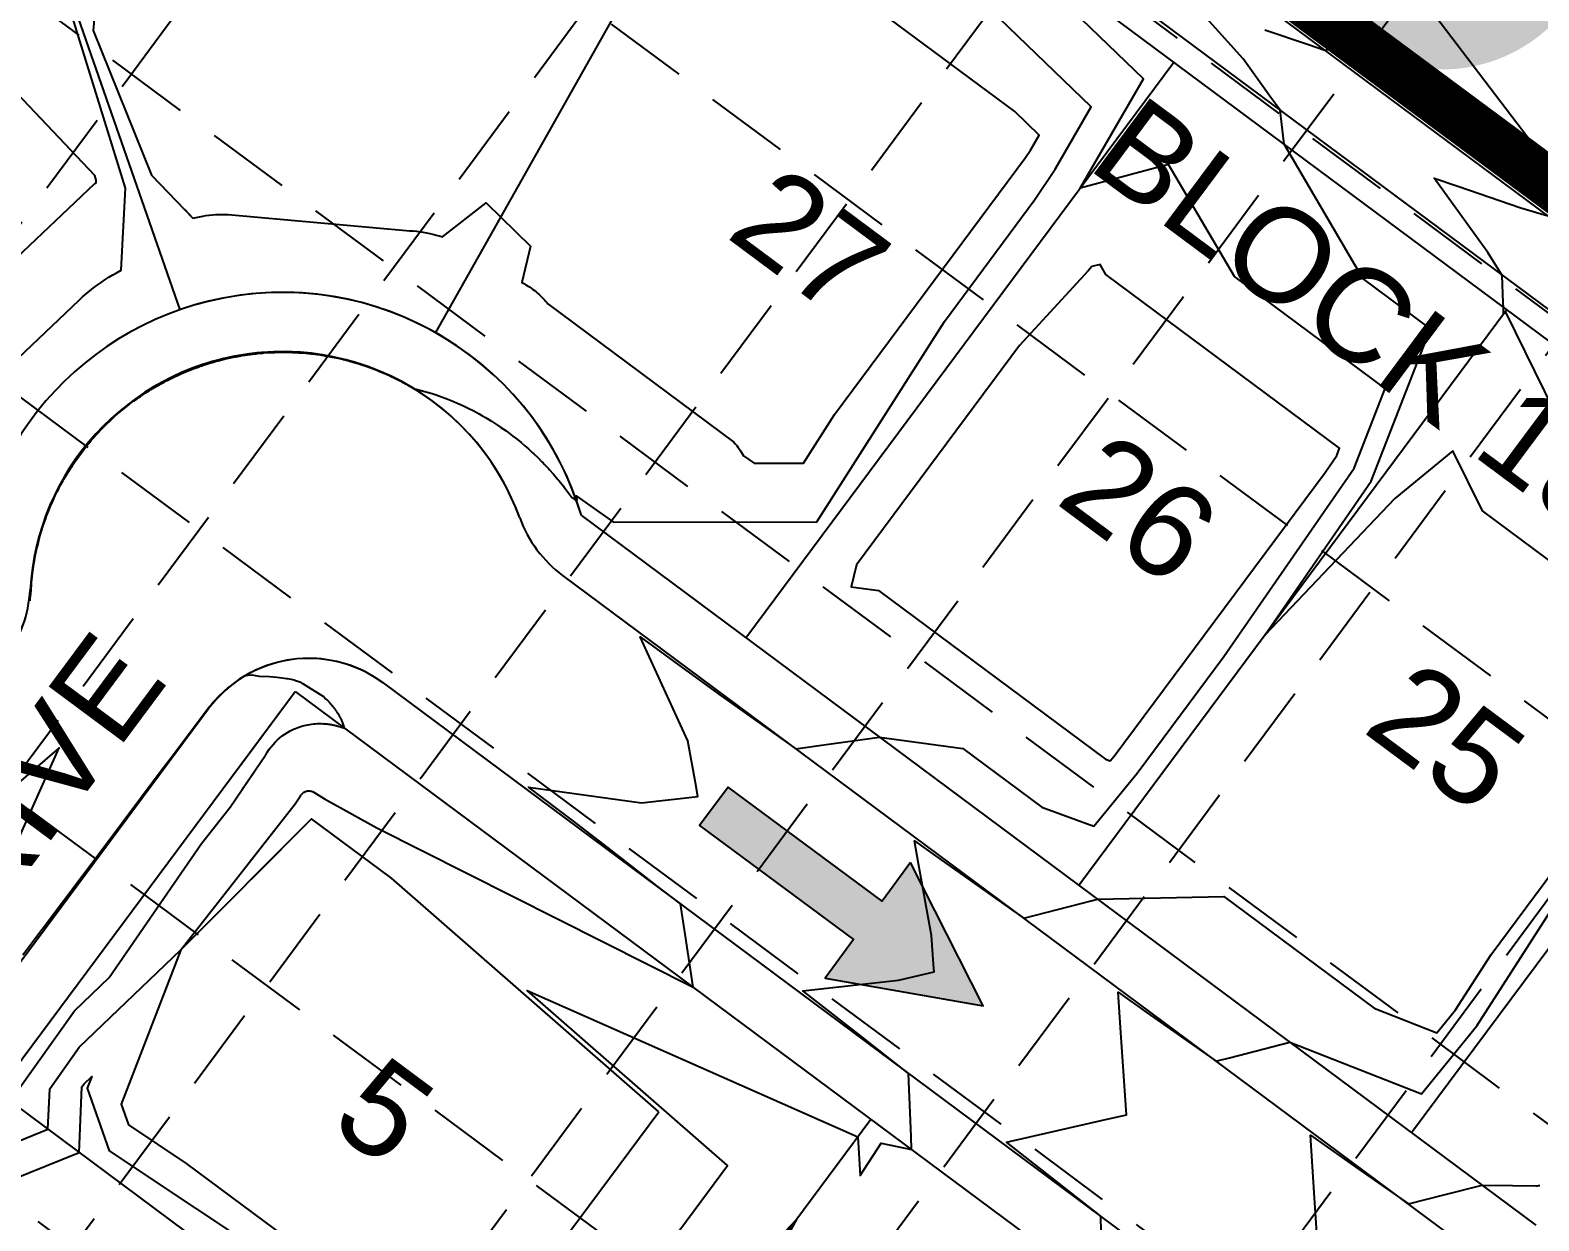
# Model space of a CAD drawing. Header units: feet. Extents: x 2260 to 6199, y 3666 to 7344.
# Drawn here: x 3980.3 to 4222.2, y 5883.8 to 6074.7 of the extents above; entities that cross this region are included whole.
import ezdxf
from ezdxf.enums import TextEntityAlignment as Align

# ---------------------------------------------------------------- set-up
doc = ezdxf.new("R2010")
doc.units = ezdxf.units.FT
doc.header["$LTSCALE"] = 40
doc.header["$MEASUREMENT"] = 0
doc.linetypes.add('HIDDEN', pattern=[0.375, 0.25, -0.125])
doc.layers.get('0').update_dxf_attribs({"linetype": 'CONTINUOUS'})
for name, color, linetype in [('ALTURA LOGO', 4, 'CONTINUOUS'), ('CONTROL', 8, 'CONTINUOUS'), ('EOP-PROP', 4, 'CONTINUOUS'), ('EROSION BLANKETS', 84, 'CONTINUOUS'), ('FLOW-ARROWS', 253, 'CONTINUOUS'), ('GRID', 254, 'HIDDEN'), ('LOT-NOS', 4, 'CONTINUOUS'), ('lots-line', 4, 'CONTINUOUS'), ('PC', 43, 'CONTINUOUS'), ('ST-ROW', 2, 'CONTINUOUS'), ('STREET-NAME', 3, 'CONTINUOUS')]:
    doc.layers.add(name, color=color, linetype=linetype)
doc.styles.get("Standard").update_dxf_attribs({"font": 'ARIAL.TTF'})

# ---------------------------------------------------------------- blocks, each defined once
blk = doc.blocks.new('arrow')
blk.add_lwpolyline([(-67.00679329302966, -25.35842018353742), (-59.3270347441985, -25.41938721699262), (-59.57091179542658, -56.1384215279777), (-51.89114823905948, -56.19938584448118), (-51.64727869913713, -25.48035696739953), (-43.96752265407486, -25.54132400085473), (-55.30425519266737, -2.410587189246144), (-67.00678578172392, -25.35840795725562)], close=True)
at = {"color": 254}
for points in [[(-43.96751955730906, -25.54132267721434), (-67.00679354271597, -25.35841771446121), (-55.30425158724847, -2.410596210431322), (-67.00679354271597, -25.35841771446121)], [(-59.57090883123692, -56.13841801592571), (-51.89115083610795, -56.19938633684342), (-59.32703554756517, -25.41938603537892), (-51.64727755243712, -25.48035435629663)]]:
    blk.add_solid(points, dxfattribs=at)

msp = doc.modelspace()

# ---------------------------------------------------------------- hatches: boundary and pattern name
at = {"layer": 'ALTURA LOGO'}
h = msp.add_hatch(color=42, dxfattribs=at)
edge = h.paths.add_edge_path()
edge.add_ellipse((4206.612850119503, 6093.688696677524), major_axis=(15.07957109537098, 20.25806182355507), ratio=0.999999999647195, start_angle=269.9984368721305, end_angle=449.9984368721306)
edge.add_ellipse((4206.612850119503, 6093.688696677524), major_axis=(15.07921590197773, 20.25832621538175), ratio=0.9999999996472491, start_angle=89.99743228691005, end_angle=269.9974322869101)
h.paths.add_polyline_path([(4182.151359479266, 6098.931656505615), (4218.332481883566, 6071.997841748723), (4231.70366713475, 6089.959816115528), (4195.52254473045, 6116.893630872422)], flags=24)

# ---------------------------------------------------------------- linework, layer by layer
at = {"layer": 'EOP-PROP', "color": 7}
for p, q in [((4009.552267674081, 6204.044676481128), (4299.84400680812, 5988.27033868747)), ((4009.552267674081, 6204.044676481128), (4299.84400680812, 5988.27033868747)), ((4023.260519839219, 6178.903399214906), (4292.685360228509, 5978.639462343738)), ((4023.260519839219, 6178.903399214906), (4292.685360228509, 5978.639462343738)), ((4065.638299068574, 5987.293884309962), (4216.028186438514, 5875.508828162956)), ((4065.638299068574, 5987.293884309962), (4216.028186438514, 5875.508828162956)), ((4036.858821099851, 5970.059950184715), (4197.535016107852, 5850.629064274984)), ((4036.858821099851, 5970.059950184715), (4197.535016107852, 5850.629064274984)), ((3842.26816668901, 5741.793543664429), (4008.876282894283, 5965.939567244515))]:
    msp.add_line(p, q, dxfattribs=at)
for centre, radius, start, end in [((4020.704350953462, 5982.690591272539), 40.49999999999999, 19.96224661987315, 176.790784886818), ((4020.704350953462, 5982.690591272539), 40.49999999999999, 19.96224661987315, 109.0544845507221), ((4077.569376701259, 6003.345344882847), 20, 199.9622466198732, 233.3765157533149), ((4077.569376701259, 6003.345344882847), 20, 199.9622466198732, 233.3765157533149), ((3960.299228670701, 5986.077507569797), 20, 323.3765157533149, 356.790784886818), ((4024.927743467167, 5954.008489611831), 20, 53.37651575331486, 143.376515753323), ((4024.927743467167, 5954.008489611831), 20, 53.37651575331486, 128.2506450983902)]:
    msp.add_arc(centre, radius, start, end, dxfattribs=at)
at = {"layer": 'EROSION BLANKETS', "const_width": 8}
msp.add_lwpolyline([(3976.07697281729, 6221.860891321484), (3990.921067995855, 6222.850620220181), (4004.588940466997, 6212.726824822926), (4023.040570406974, 6199.059699478245), (4312.282435518051, 5984.600560354105), (4335.451001150367, 5969.375620699587), (4378.944148134223, 5945.549612032099), (4411.449129972874, 5932.511813024321), (4447.021296760499, 5920.790350092877), (4482.489105556466, 5912.78631665584), (4519.388074029424, 5907.071729328345), (4547.133870978635, 5905.068159678045), (4592.24905532148, 5905.561146958533), (4612.557086809073, 5907.198583053639), (4624.329586140925, 5910.342696994973), (4625.150086756337, 5910.714857580622), (4625.254241261802, 5910.855473865536)], dxfattribs=at)
at = {"layer": 'FLOW-ARROWS', "color": 7}
for points in [[(4063.02774630731, 6053.407711660459, 0, 1.6666667, 0), (4065.516473189627, 6057.744327680496, 0, 0, 0), (4071.934970133114, 6068.928582918565, 0, 0, 0)], [(4063.02774630731, 6053.407711660459, 0, 1.6666667, 0), (4065.516473189627, 6057.744327680496, 0, 0, 0), (4071.934970133114, 6068.928582918565, 0, 0, 0)], [(4132.510533780245, 6026.147927072224, 0, 1.6666667, 0), (4129.524885812102, 6022.137203171189, 0, 0, 0), (4124.275712352425, 6015.085807400474, 0, 0, 0)], [(4132.510533780245, 6026.147927072224, 0, 1.6666667, 0), (4129.524885812102, 6022.137203171189, 0, 0, 0), (4124.275712352425, 6015.085807400474, 0, 0, 0)], [(4097.670913908623, 5979.346663958473, 0, 1.6666667, 0), (4100.766850134592, 5983.27288082522, 0, 0, 0), (4103.58481668636, 5986.846580991484, 0, 0, 0)], [(4097.670913908623, 5979.346663958473, 0, 1.6666667, 0), (4100.766850134592, 5983.27288082522, 0, 0, 0), (4103.58481668636, 5986.846580991484, 0, 0, 0)], [(4185.881640185087, 5986.477093943548, 0, 1.6666667, 0), (4182.895992216942, 5982.466370042514, 0, 0, 0), (4177.646818757265, 5975.414974271798, 0, 0, 0)], [(4185.881640185087, 5986.477093943548, 0, 1.6666667, 0), (4182.895992216942, 5982.466370042514, 0, 0, 0), (4177.646818757265, 5975.414974271798, 0, 0, 0)], [(4151.042020313463, 5939.675830829797, 0, 1.6666667, 0), (4154.137956539431, 5943.602047696545, 0, 0, 0), (4156.955923091198, 5947.17574786281, 0, 0, 0)], [(4151.042020313463, 5939.675830829797, 0, 1.6666667, 0), (4154.137956539431, 5943.602047696545, 0, 0, 0), (4156.955923091198, 5947.17574786281, 0, 0, 0)], [(4043.952252422391, 5938.525306136816, 0, 1.6666667, 0), (4039.47560688592, 5940.752332122473, 0, 0, 0), (4027.01777870655, 5946.949808973003, 0, 0, 0)], [(4043.952252422391, 5938.525306136816, 0, 1.6666667, 0), (4039.47560688592, 5940.752332122473, 0, 0, 0), (4027.01777870655, 5946.949808973003, 0, 0, 0)], [(4019.522173684401, 5944.54622791279, 0, 1.6666667, 0), (4016.27189512051, 5940.746795158138, 0, 0, 0), (4007.799604630322, 5930.843060028182, 0, 0, 0)], [(4019.522173684401, 5944.54622791279, 0, 1.6666667, 0), (4016.27189512051, 5940.746795158138, 0, 0, 0), (4015.496707358411, 5939.840634742521, 0, 0, 0)], [(3997.075336224764, 5914.407206991563, 0, 1.6666667, 0), (3999.744363275714, 5918.635243722871, 0, 0, 0), (4003.442605976109, 5924.49367291076, 0, 0, 0)], [(4204.413126718305, 5900.004997701121, 0, 1.6666667, 0), (4207.509062944272, 5903.93121456787, 0, 0, 0), (4210.32702949604, 5907.504914734133, 0, 0, 0)], [(4204.413126718305, 5900.004997701121, 0, 1.6666667, 0), (4207.509062944272, 5903.93121456787, 0, 0, 0), (4210.32702949604, 5907.504914734133, 0, 0, 0)]]:
    msp.add_lwpolyline(points, format="xyseb", dxfattribs=at)
at = {"layer": 'GRID', "linetype": 'HIDDEN', "ltscale": 1.35}
for p, q in [((3177.266632085043, 6805.055696427807), (5779.699670904458, 4875.884234773631)), ((3146.150963348689, 6763.080969995236), (5748.5840021681, 4833.909508341059)), ((3115.035294612329, 6721.106243562665), (5717.468333431741, 4791.934781908489)), ((3083.91962587597, 6679.131517130092), (5686.352664695384, 4749.960055475917)), ((3052.803957139613, 6637.156790697522), (5655.236995959032, 4707.985329043347)), ((4401.008243268973, 6613.348643722578), (3311.822410696179, 5144.047831201236)), ((3021.688288403257, 6595.182064264951), (5624.121327222674, 4666.010602610775)), ((4442.982969701545, 6582.23297498622), (3353.797137128751, 5112.932162464877)), ((4484.957696134115, 6551.117306249864), (3395.771863561323, 5081.81649372852)), ((4526.932422566688, 6520.001637513506), (3437.746589993895, 5050.700824992163)), ((4568.90714899926, 6488.885968777147), (3479.721316426463, 5019.585156255805)), ((4610.881875431829, 6457.77030004079), (3521.696042859036, 4988.469487519446))]:
    msp.add_line(p, q, dxfattribs=at)
at = {"layer": 'lots-line', "color": 7}
for p, q in [((3984.651000226711, 6227.537800571265), (4302.230222334657, 5991.480630802046)), ((3987.464079805813, 6225.446833790218), (4302.230222334657, 5991.480630802046)), ((4020.874304312681, 6175.693107100329), (4290.299144701971, 5975.429170229162)), ((4020.874304312681, 6175.693107100329), (4290.299144701971, 5975.429170229162)), ((4004.292697759606, 6029.92042971652), (3959.180538049109, 6159.74525539486)), ((4097.416569623398, 6118.799112597027), (4045.254155691999, 6026.248679927803)), ((4097.416569623398, 6118.799112597027), (4045.254155691999, 6026.248679927803)), ((4095.017321472835, 5977.293336612222), (4163.621017860769, 6069.589234906307)), ((4095.017321472835, 5977.293336612222), (4163.621017860769, 6069.589234906307)), ((4148.388427877673, 5937.622503483546), (4216.992124265611, 6029.918401777632)), ((4148.388427877673, 5937.622503483546), (4216.992124265611, 6029.918401777632)), ((4201.759534282515, 5897.951670354872), (4270.363230670449, 5990.247568648957)), ((4201.759534282515, 5897.951670354872), (4270.363230670449, 5990.247568648957)), ((3975.040231892828, 5904.493479878218), (4057.440569857189, 5843.245170121723)), ((4073.387952212259, 5844.031594785506), (4115.060440717649, 5900.095625781821)), ((4073.387952212259, 5844.031594785506), (4115.060440717649, 5900.095625781821))]:
    msp.add_line(p, q, dxfattribs=at)
at = {"layer": 'PC', "color": 43, "flags": 128}
for points, elevation in [([(3954.986167455611, 6016.371042966924), (3990.643272464064, 6050.143832051765), (3990.659428906227, 6050.158638928824), (3990.6759459884, 6050.173042408544), (3990.692813641239, 6050.187033710103), (3990.710021581681, 6050.200604303949), (3990.727559319209, 6050.213745917013), (3990.745416162258, 6050.226450537745), (3990.763581224717, 6050.238710420998), (3990.782043432583, 6050.250518092755), (3990.800791530697, 6050.261866354676), (3990.819814089618, 6050.272748288499), (3990.839099512578, 6050.283157260244), (3990.859836769783, 6050.666183785615), (3990.611442781767, 6051.465088824296), (3950.372167338682, 6093.949470742941)], 558), ([(3974.827988453869, 5895.137017360169), (3983.109614057897, 5898.495494333512), (3983.397914596986, 5904.975740220029), (3988.146019618976, 5911.64035936138), (4004.440488177117, 5927.28413262763), (4022.743387577749, 5950.6984820042), (4023.488477883157, 5951.793061091646), (4023.61333507358, 5951.976791859039), (4023.618063668167, 5951.987430205106), (4023.663968075258, 5952.060499289872), (4023.7058522096, 5952.122601305519), (4023.751155667003, 5952.182825235423), (4023.799795840218, 5952.240981090425), (4023.85167980977, 5952.296882210137), (4023.90670446568, 5952.350345804245), (4023.964756656761, 5952.401193489642), (4024.025713367469, 5952.449251822088), (4024.089441922006, 5952.494352820983), (4024.15580021544, 5952.536334485857), (4024.224636971503, 5952.575041303222), (4024.306914913635, 5952.61694421329), (4024.351831174085, 5952.63532529791), (4024.393851927138, 5952.652097699497), (4024.436482300757, 5952.667677738359), (4024.479688862454, 5952.682043138831), (4024.523437413482, 5952.695172518002), (4024.56769301173, 5952.707045410222), (4024.612419995391, 5952.717642291025), (4024.65758200732, 5952.726944600456), (4024.703142020116, 5952.73493476575), (4024.749062361901, 5952.741596223413), (4024.79530474275, 5952.746913440576), (4024.841830281799, 5952.75087193572), (4024.888599534988, 5952.753458298661), (4024.935572523411, 5952.754660209824), (4024.982708762289, 5952.754466458784), (4025.038146918726, 5952.75105141616), (4025.0394278105, 5952.752621174595), (4025.052058998913, 5952.751785916881), (4025.06420897508, 5952.750978092694), (4025.076362291619, 5952.750076732542), (4025.088518239497, 5952.749081711897), (4025.100676108013, 5952.747992911325), (4025.112835184824, 5952.746810216503), (4025.124994756001, 5952.745533518239), (4025.137154106047, 5952.744162712481), (4025.149312517929, 5952.742697700339), (4025.161469273125, 5952.741138388106), (4025.173623651657, 5952.739484687254), (4025.185774932118, 5952.73773651447), (4025.197922391723, 5952.735893791662), (4025.210065306338, 5952.733956445966), (4025.222202950507, 5952.73192440978), (4025.2343345975, 5952.729797620756), (4025.24645951935, 5952.727576021831), (4025.258576986879, 5952.72525956123), (4025.270686269753, 5952.722848192486), (4025.282786636495, 5952.720341874451), (4025.294877354529, 5952.717740571311), (4025.306957690244, 5952.715044252587), (4025.319026908991, 5952.712252893163), (4025.331084275149, 5952.709366473294), (4025.343129052142, 5952.706384978614), (4025.355160502489, 5952.703308400146), (4025.367177887844, 5952.700136734318), (4025.379180469035, 5952.696869982975), (4025.391167506077, 5952.693508153387), (4025.403138258237, 5952.69005125826), (4025.415245436781, 5952.686419496458), (4025.420697548236, 5952.686046859811), (4025.464464203821, 5952.671537801471), (4025.502502711794, 5952.659120185788), (4025.540340112665, 5952.645737285949), (4025.57795241158, 5952.631390265499), (4025.615841063228, 5952.615718660277), (4025.65678176501, 5952.595953843543), (4025.88653369128, 5952.450286892676), (4027.478015335524, 5951.470120567997), (4035.86419953357, 5946.815204676468), (4086.586973350943, 5921.260001950664), (4085.275820781624, 5929.773670062305), (4084.528365620951, 5934.627098038619), (4080.764631223707, 5937.547991829547), (4072.945002407478, 5943.616513736555), (4067.358720864923, 5947.875230436545), (4060.162831680088, 5953.361036203116), (4078.307047391569, 5950.830334478439), (4087.339300757551, 5951.850609022025), (4086.944105768193, 5954.023442799831), (4085.712751554387, 5960.793589436928), (4081.595701615645, 5969.747475165566), (4078.05731577354, 5977.439812045924), (4085.386607949883, 5972.129025991835), (4091.074796940574, 5968.007410279945), (4099.139731482133, 5962.268909955693), (4103.02153614005, 5959.506861761424), (4107.884417238218, 5960.190117144634), (4116.414667432654, 5961.388653382876), (4129.81121396919, 5959.577485666607), (4142.494075534006, 5950.150293340567), (4150.780754533354, 5947.071798689883), (4157.744583831243, 5955.587907698132), (4171.664174601559, 5974.314611967357), (4192.526240197579, 6004.494196201121), (4197.489187797833, 6017.288553843196), (4173.356810916959, 6035.22619015483), (4162.794412830952, 6053.206320054253), (4148.616462413306, 6049.402875222214), (4158.756152398618, 6066.957708372083), (4130.393594152309, 6094.287141100226)], 555), ([(4015.357494256822, 5941.249930554024), (4022.743387577749, 5950.6984820042), (4023.488477883157, 5951.793061091646), (4023.61333507358, 5951.976791859039), (4023.618063668167, 5951.987430205106), (4023.663968075258, 5952.060499289872), (4023.7058522096, 5952.122601305519), (4023.751155667003, 5952.182825235423), (4023.799795840218, 5952.240981090425), (4023.85167980977, 5952.296882210137), (4023.90670446568, 5952.350345804245), (4023.964756656761, 5952.401193489642), (4024.025713367469, 5952.449251822088), (4024.089441922006, 5952.494352820983), (4024.15580021544, 5952.536334485857), (4024.224636971503, 5952.575041303222), (4024.306914913635, 5952.61694421329), (4024.351831174085, 5952.63532529791), (4024.393851927138, 5952.652097699497), (4024.436482300757, 5952.667677738359), (4024.479688862454, 5952.682043138831), (4024.523437413482, 5952.695172518002), (4024.56769301173, 5952.707045410222), (4024.612419995391, 5952.717642291025), (4024.65758200732, 5952.726944600456), (4024.703142020116, 5952.73493476575), (4024.749062361901, 5952.741596223413), (4024.79530474275, 5952.746913440576), (4024.841830281799, 5952.75087193572), (4024.888599534988, 5952.753458298661), (4024.935572523411, 5952.754660209824), (4024.982708762289, 5952.754466458784), (4025.038146918726, 5952.75105141616), (4025.0394278105, 5952.752621174595), (4025.052058998913, 5952.751785916881), (4025.06420897508, 5952.750978092694), (4025.076362291619, 5952.750076732542), (4025.088518239497, 5952.749081711897), (4025.100676108013, 5952.747992911325), (4025.112835184824, 5952.746810216503), (4025.124994756001, 5952.745533518239), (4025.137154106047, 5952.744162712481), (4025.149312517929, 5952.742697700339), (4025.161469273125, 5952.741138388106), (4025.173623651657, 5952.739484687254), (4025.185774932118, 5952.73773651447), (4025.197922391723, 5952.735893791662), (4025.210065306338, 5952.733956445966), (4025.222202950507, 5952.73192440978), (4025.2343345975, 5952.729797620756), (4025.24645951935, 5952.727576021831), (4025.258576986879, 5952.72525956123), (4025.270686269753, 5952.722848192486), (4025.282786636495, 5952.720341874451), (4025.294877354529, 5952.717740571311), (4025.306957690244, 5952.715044252587), (4025.319026908991, 5952.712252893163), (4025.331084275149, 5952.709366473294), (4025.343129052142, 5952.706384978614), (4025.355160502489, 5952.703308400146), (4025.367177887844, 5952.700136734318), (4025.379180469035, 5952.696869982975), (4025.391167506077, 5952.693508153387), (4025.403138258237, 5952.69005125826), (4025.415245436781, 5952.686419496458), (4025.420697548236, 5952.686046859811), (4025.464464203821, 5952.671537801471), (4025.502502711794, 5952.659120185788), (4025.540340112665, 5952.645737285949), (4025.57795241158, 5952.631390265499), (4025.615841063228, 5952.615718660277), (4025.65678176501, 5952.595953843543), (4025.88653369128, 5952.450286892676), (4027.478015335524, 5951.470120567997), (4035.86419953357, 5946.815204676468), (4086.586973350943, 5921.260001950664), (4085.275820781624, 5929.773670062305), (4084.528365620951, 5934.627098038619), (4080.764631223707, 5937.547991829547), (4072.945002407478, 5943.616513736555), (4067.358720864923, 5947.875230436545), (4060.162831680088, 5953.361036203116), (4078.307047391569, 5950.830334478439), (4087.339300757551, 5951.850609022025), (4086.944105768193, 5954.023442799831), (4085.712751554387, 5960.793589436928), (4081.595701615645, 5969.747475165566), (4078.05731577354, 5977.439812045924), (4085.386607949883, 5972.129025991835), (4091.074796940574, 5968.007410279945), (4099.139731482133, 5962.268909955693), (4103.02153614005, 5959.506861761424), (4107.884417238218, 5960.190117144634), (4116.414667432654, 5961.388653382876), (4129.81121396919, 5959.577485666607), (4142.494075534006, 5950.150293340567), (4150.780754533354, 5947.071798689883), (4157.744583831243, 5955.587907698132), (4171.664174601559, 5974.314611967357), (4192.526240197579, 6004.494196201121), (4197.489187797833, 6017.288553843196), (4173.356810916959, 6035.22619015483), (4162.794412830952, 6053.206320054253), (4148.616462413306, 6049.402875222214), (4158.756152398618, 6066.957708372083), (4130.393594152309, 6094.287141100226)], 555), ([(3973.951784973829, 6018.034627370245), (3988.128706371648, 6031.46236291208), (3988.683411065375, 6031.970732522296), (3989.250497736833, 6032.465252152747), (3989.82962067173, 6032.945620328341), (3990.420426818078, 6033.411544201172), (3991.022556001442, 6033.862739729055), (3991.635641144489, 6034.298931848676), (3992.259308490778, 6034.719854643274), (3992.893177832627, 6035.12525150477), (3993.536862742875, 6035.514875290183), (3994.189970810485, 6035.888488472314), (3994.852103879759, 6036.245863284543), (3995.564083274204, 6049.396444911438), (3987.035886925793, 6076.825526782804), (3980.813060892499, 6083.395548606025), (3964.279968281703, 6092.647588753672)], 557), ([(3991.703075272738, 6089.799830080191), (3990.347542445759, 6074.677720986892), (3999.717920366624, 6051.494490611888), (4006.373579328922, 6044.609213092543), (4006.895800913766, 6044.729764862465), (4007.416853763361, 6044.836366736223), (4007.936422900287, 6044.929100734485), (4008.454196157681, 6045.008055906573), (4008.9698643344, 6045.07332824653), (4009.483121347887, 6045.125020605859), (4009.993664384666, 6045.163242602961), (4010.501194048319, 6045.188110529336), (4011.005414505004, 6045.199747252639), (4011.506033626322, 6045.198282116604), (4012.002763129568, 6045.183850837963), (4040.554959594676, 6042.624456552945), (4041.110899510023, 6042.591519398664), (4041.662008293036, 6042.545940023969), (4042.208013366055, 6042.487872315975), (4042.748646490535, 6042.417476096957), (4043.283643893656, 6042.334917007051), (4043.812746391909, 6042.24036638435), (4044.335699511576, 6042.134001142445), (4044.852253606132, 6042.016003645523), (4045.362163970422, 6041.886561581061), (4045.865190951633, 6041.745867830223), (4046.361100057001, 6041.594120336023), (4053.392899245536, 6047.069427344525), (4060.49371286508, 6040.083012054904), (4059.093580359958, 6034.272070028794), (4059.408640925614, 6034.101467271458), (4059.71500709589, 6033.925924076482), (4060.012666053472, 6033.745651469952), (4060.301608317302, 6033.560859550975), (4060.581827743812, 6033.371757443844), (4060.853321526207, 6033.178553249466), (4061.116090191835, 6032.981453996109), (4061.370137597699, 6032.780665589562), (4061.615470924068, 6032.576392762772), (4061.852100666255, 6032.368839025014), (4062.080040624578, 6032.158206610708), (4062.299307892502, 6031.944696427906), (4062.509922843012, 6031.728508006518), (4062.711909113212, 6031.509839446397), (4062.905293587197, 6031.288887365247), (4063.090106377213, 6031.065846846533), (4063.266380803107, 6030.840911387329), (4093.100089207533, 6008.665465768046), (4093.32501731686, 6008.396343416298), (4093.540852104885, 6008.126177270364), (4093.747646770775, 6007.855148028725), (4093.94545739563, 6007.583434764922), (4094.134342919995, 6007.311214871665), (4094.314365119675, 6007.038664005438), (4094.485588579783, 6006.76595603161), (4094.648080667162, 6006.493262970092), (4096.347925498438, 6005.293205649822), (4104.243401646484, 6005.297172414567), (4109.209366581994, 6013.092993788064), (4139.843214719034, 6054.306203584002), (4140.632495051223, 6055.489341493934), (4142.031072942554, 6057.910697725239), (4138.118996048454, 6061.680274551706), (4103.525314226108, 6087.393816415932)], 557), ([(4005.007895237368, 6046.022012941118), (4006.373579328922, 6044.609213092543), (4006.895800913766, 6044.729764862465), (4007.416853763361, 6044.836366736223), (4007.936422900287, 6044.929100734485), (4008.454196157681, 6045.008055906573), (4008.9698643344, 6045.07332824653), (4009.483121347887, 6045.125020605859), (4009.993664384666, 6045.163242602961), (4010.501194048319, 6045.188110529336), (4011.005414505004, 6045.199747252639), (4011.506033626322, 6045.198282116604), (4012.002763129568, 6045.183850837963), (4040.554959594676, 6042.624456552945), (4041.110899510023, 6042.591519398664), (4041.662008293036, 6042.545940023969), (4042.208013366055, 6042.487872315975), (4042.748646490535, 6042.417476096957), (4043.283643893656, 6042.334917007051), (4043.812746391909, 6042.24036638435), (4044.335699511576, 6042.134001142445), (4044.852253606132, 6042.016003645523), (4045.362163970422, 6041.886561581061), (4045.865190951633, 6041.745867830223), (4046.361100057001, 6041.594120336023), (4053.392899245536, 6047.069427344525), (4060.49371286508, 6040.083012054904), (4059.093580359958, 6034.272070028794), (4059.408640925614, 6034.101467271458), (4059.71500709589, 6033.925924076482), (4060.012666053472, 6033.745651469952), (4060.301608317302, 6033.560859550975), (4060.581827743812, 6033.371757443844), (4060.853321526207, 6033.178553249466), (4061.116090191835, 6032.981453996109), (4061.370137597699, 6032.780665589562), (4061.615470924068, 6032.576392762772), (4061.852100666255, 6032.368839025014), (4062.080040624578, 6032.158206610708), (4062.299307892502, 6031.944696427906), (4062.509922843012, 6031.728508006518), (4062.711909113212, 6031.509839446397), (4062.905293587197, 6031.288887365247), (4063.090106377213, 6031.065846846533), (4063.266380803107, 6030.840911387329), (4093.100089207533, 6008.665465768046), (4093.32501731686, 6008.396343416298), (4093.540852104885, 6008.126177270364), (4093.747646770775, 6007.855148028725), (4093.94545739563, 6007.583434764922), (4094.134342919995, 6007.311214871665), (4094.314365119675, 6007.038664005438), (4094.485588579783, 6006.76595603161), (4094.648080667162, 6006.493262970092), (4096.347925498438, 6005.293205649822), (4104.243401646484, 6005.297172414567), (4109.209366581994, 6013.092993788064), (4139.843214719034, 6054.306203584002), (4140.632495051223, 6055.489341493934), (4142.031072942554, 6057.910697725239), (4138.118996048454, 6061.680274551706), (4103.525314226108, 6087.393816415932)], 557), ([(4244.397538579445, 5974.39318397064), (4213.122960736314, 5997.639630266383), (4208.382463330507, 6007.270449463129), (4199.058478823899, 5999.638772349902), (4178.216121534037, 5977.751154309619), (4195.285085018552, 6002.443542457529), (4204.759803205508, 6026.869134425409), (4193.958338558356, 6034.897881259176), (4181.297356733199, 6056.450382501504), (4181.139348326848, 6057.812464610979), (4180.664633335352, 6061.904656994608), (4179.047302706866, 6064.156833758231), (4174.747641643516, 6070.1442283996), (4164.917882376302, 6081.085198650429)], 554), ([(4244.397538579445, 5974.39318397064), (4213.122960736314, 5997.639630266383), (4208.382463330507, 6007.270449463129), (4199.058478823899, 5999.638772349902), (4178.216121534037, 5977.751154309619), (4195.285085018552, 6002.443542457529), (4204.759803205508, 6026.869134425409), (4193.958338558356, 6034.897881259176), (4181.297356733199, 6056.450382501504), (4181.139348326848, 6057.812464610979), (4180.664633335352, 6061.904656994608), (4179.047302706866, 6064.156833758231), (4174.747641643516, 6070.1442283996), (4164.917882376302, 6081.085198650429)], 554), ([(4178.227873258076, 6074.826353708431), (4185.200503699071, 6072.435035121437), (4187.823279914965, 6071.535533338337), (4188.952996413864, 6071.737499084512), (4193.228434365882, 6072.50184307439), (4187.17421094762, 6080.4612728017)], 554), ([(4178.227873258076, 6074.826353708431), (4185.200503699071, 6072.435035121437), (4187.823279914965, 6071.535533338337), (4188.952996413864, 6071.737499084512), (4193.228434365882, 6072.50184307439), (4187.17421094762, 6080.4612728017)], 554), ([(4222.879786345063, 6054.219430150068), (4203.046538484382, 6080.294011761172)], 553), ([(4222.879786345063, 6054.219430150068), (4203.046538484382, 6080.294011761172)], 553), ([(3980.240128673444, 5983.258490986786), (3980.268938840478, 5983.497772008427), (3980.341755280376, 5984.10248134403), (3980.360332419226, 5984.341342867498), (3980.40750837839, 5984.947860017251), (3980.422295908423, 5985.171789735467), (3980.460452556151, 5985.749602539939), (3980.48483066354, 5986.025231642067), (3980.548262071335, 5986.742413730793), (3980.57941865383, 5987.017188861319), (3980.660537127145, 5987.732586292942), (3980.698468094371, 5988.00650844742), (3980.79722418078, 5988.719685092637), (3980.913557675389, 5989.43020617601), (3980.958239903412, 5989.703108362677), (3981.092079885579, 5990.410540727684), (3981.143486134671, 5990.682256576581), (3981.20158506593, 5990.952620440985), (3981.352849942497, 5991.656532814085), (3981.417606136944, 5991.92537987148), (3981.58620369197, 5992.625343125032), (3981.657577672143, 5992.892509477596), (3981.843405123133, 5993.588096891473), (3982.046349183693, 5994.278884413196), (3982.124297437717, 5994.544207187724), (3982.20877244583, 5994.807524634911), (3982.428709394724, 5995.493091138174), (3982.665505151313, 5996.173018679568), (3982.756455414829, 5996.434170272622), (3982.853825487541, 5996.692996805126), (3983.107335693508, 5997.366870878937), (3983.211066215484, 5997.623214561911), (3983.481136322846, 5998.290624352812), (3983.591164056623, 5998.54432891089), (3983.877629421954, 5999.204867544394), (3983.993887291079, 5999.45577831111), (3984.296573275869, 6000.109043101604), (3984.615295353, 6000.754635797841), (3984.737712482939, 6001.002599809917), (3984.866214244268, 6001.247465900514), (3985.200778110499, 6001.88499292841), (3985.550979804934, 6002.514065630967), (3985.685487858842, 6002.755684521831), (3985.825920204893, 6002.993908914308), (3986.191546233302, 6003.614143788556), (3986.337817259413, 6003.848828453391), (3986.718644724404, 6004.45984738419), (3986.870665259053, 6004.690849250056), (3987.266461995945, 6005.292279740595), (3987.424139362518, 6005.519457981321), (3987.834664080878, 6006.110933380219), (3987.997902154179, 6006.334149500633), (3988.422904584928, 6006.915309225446), (3988.862125632901, 6007.485798982498), (3989.030824897747, 6007.704916902874), (3989.483996799659, 6008.264388903247), (3989.658054411545, 6008.479275042244), (3990.124900899215, 6009.0273882138), (3990.304210747022, 6009.23791156991), (3990.488663517694, 6009.443943801322), (3990.968899986478, 6009.980363996631), (3991.158383231668, 6010.181779499462), (3991.651716913956, 6010.706179699503), (3991.846115118579, 6010.90285568438), (3992.352245262281, 6011.414916197915), (3992.551439914936, 6011.606732764831), (3993.070057966824, 6012.106141423284), (3993.600847760642, 6012.59259377107), (3993.804717425855, 6012.779433982468), (3994.347355375056, 6013.252633462571), (3994.555775767316, 6013.434383414644), (3994.768619826847, 6013.610932306772), (3995.322775121874, 6014.070590441561), (3995.539913092083, 6014.241830643856), (3996.105247902031, 6014.687667210935), (3996.326547408622, 6014.85349432986), (3996.902717087195, 6015.285237532908), (3997.48937038281, 6015.702624167374), (3997.714696514482, 6015.862937109377), (3997.943911905173, 6016.017638142528), (3998.5406911751, 6016.420413756084), (3998.773656087729, 6016.569408569656), (3999.380197516112, 6016.957327617321), (3999.61676992777, 6017.10052537928), (4000.232703747435, 6017.473351373117), (4000.472739435966, 6017.610664785498), (4001.097690153827, 6017.968170438781), (4001.731276779812, 6018.310137804558), (4001.974629411735, 6018.441483156684), (4002.22115063145, 6018.566780376201), (4002.862986910763, 6018.893000980156), (4003.512681559341, 6019.203275947712), (4003.762221079578, 6019.322448649403), (4004.419378022658, 6019.61658882695), (4004.671783716095, 6019.729564359299), (4004.926901708094, 6019.836273848785), (4005.591120321649, 6020.114099919005), (4006.26199567663, 6020.37544251018), (4006.519670439055, 6020.475820903263), (4007.196793586677, 6020.72052064187), (4007.457412278477, 6020.814703425027), (4007.542427981369, 6020.844226405277), (4007.767412525175, 6020.92233134022), (4008.026334622381, 6021.007490443272), (4008.714678414348, 6021.233855491603), (4009.41892309203, 6021.446331970544), (4009.66888665591, 6021.521760869953), (4009.916828214072, 6021.589948291316), (4010.630002343228, 6021.786044635277), (4011.358687667381, 6021.967180351499), (4011.597440756459, 6022.026541215285), (4011.833954083247, 6022.079181057701), (4012.570613210825, 6022.243099510668), (4012.801070513245, 6022.288450750565), (4013.548927414838, 6022.435582989961), (4013.773117424896, 6022.473977624622), (4014.531787830767, 6022.603869775517), (4014.749512002001, 6022.63564568089), (4015.518596037175, 6022.74785272057), (4016.301919470237, 6022.842451425858), (4016.508751093264, 6022.86743947734), (4016.712999614108, 6022.887012931329), (4017.501649904838, 6022.962552556109), (4017.698914797662, 6022.976551897838), (4018.49668759163, 6023.033129375262), (4018.686822650169, 6023.041911693169), (4019.493257855814, 6023.079122302243), (4020.31260779571, 6023.096674138665), (4020.490753351431, 6023.100498685394), (4021.317917586778, 6023.097791389423), (4021.488566054511, 6023.097240876681), (4022.323039086154, 6023.073899311782), (4022.486087633728, 6023.069346245265), (4023.32735020476, 6023.025007999516), (4023.482709821241, 6023.016827181914), (4023.635473865952, 6023.004994990264), (4024.477824783627, 6022.939711094273), (4025.331055260546, 6022.852345394002), (4025.470825492592, 6022.838040392959), (4026.329208490627, 6022.728671587539), (4026.461106095249, 6022.711872468508), (4027.324070693833, 6022.580193465329), (4027.448062283785, 6022.561279659197), (4027.569681227718, 6022.539642766291), (4028.431091664209, 6022.38634920973), (4029.301459066338, 6022.209188501178), (4029.409594124045, 6022.187183220824), (4030.282759898992, 6021.986881991431), (4030.382972198673, 6021.963898589755), (4030.481079731136, 6021.93883307533), (4031.350631436139, 6021.716626941823), (4032.22753391774, 6021.469325699409), (4032.311980760186, 6021.445514552871), (4033.189801271882, 6021.174387077308), (4033.266432831314, 6021.150722262823), (4034.144525031751, 6020.855573833932), (4034.213404405595, 6020.832425380344), (4034.2806583563, 6020.807959221547), (4035.152316691095, 6020.490813578649), (4036.028977637992, 6020.14710940405), (4036.082595701624, 6020.126090782535), (4036.957537095092, 6019.757887777986), (4037.00367260763, 6019.73847504671), (4037.87621490482, 6019.345650391088), (4037.914984084009, 6019.328198425467), (4037.952730845268, 6019.310073008387), (4038.815972654642, 6018.895506833813), (4038.846650047634, 6018.879832519816), (4039.706087033393, 6018.440659900114), (4040.567286257908, 6017.973421906009), (4040.584797148837, 6017.963922482287), (4041.205731198557, 6017.612372627094), (4041.211950633935, 6017.608852257012), (4041.220297507037, 6017.603890420469), (4041.826651288248, 6017.243373348884), (4042.108463638478, 6017.179502920349), (4042.120127890706, 6017.176160342442), (4042.132612461, 6017.172223591009), (4043.146407418923, 6016.913540647095), (4044.079482753327, 6016.653205696106), (4044.172664551677, 6016.621100505389), (4045.065263622974, 6016.348133900387), (4045.198048347219, 6016.298683703399), (4045.338285814023, 6016.242746757394), (4046.221700206603, 6015.946157966343), (4046.4027732932, 6015.86869790562), (4047.242754539441, 6015.563415239697), (4048.013981445195, 6015.263527226461), (4048.260339438871, 6015.150371951963), (4048.519999142588, 6015.023784353591), (4049.27357736515, 6014.706969258807), (4049.964588882862, 6014.39818669482), (4050.281585837415, 6014.23317326831), (4050.615222044916, 6014.049609003611), (4051.283478133106, 6013.728975247086), (4051.895433710696, 6013.418416003581), (4052.278363994472, 6013.194391807015), (4052.680788385304, 6012.946346926671), (4053.265350341686, 6012.62946507238), (4053.799912904303, 6012.324103193628), (4054.243541991985, 6012.034262827177), (4054.740185822013, 6011.734061135481), (4055.212042384336, 6011.408878642444), (4055.706714068886, 6011.050890386298), (4056.169954309014, 6010.753431983349), (4056.592617304235, 6010.468548917135), (4057.116380641613, 6010.068068295976), (4057.664498697407, 6009.628593319942), (4058.050425080849, 6009.352959073585), (4058.401973243029, 6009.089870243735), (4058.971192889662, 6008.608301902231), (4059.565743737306, 6008.081331071767), (4059.877791638991, 6007.834320485614), (4060.161544975389, 6007.599248975146), (4060.769331953688, 6007.031264649105), (4061.020569805984, 6006.812448637233), (4061.644928259947, 6006.199410322763), (4062.294989694348, 6005.53103540298), (4062.503699533711, 6005.339059503376), (4062.692933372797, 6005.157059312416), (4063.344770049474, 6004.450540195409), (4063.504616660194, 6004.289019757799), (4064.167270128843, 6003.534206330829), (4064.854646061722, 6002.713863030526), (4064.970336888316, 6002.590437667774), (4065.074881402331, 6002.47380693913), (4065.753114985708, 6001.619639668114), (4065.831837370679, 6001.527328863925), (4066.514757364545, 6000.622243353809), (4067.173047733505, 5999.765868174921), (4067.207350285821, 5999.723487595602), (4067.679751555345, 5999.394371442927), (4067.688535543556, 5999.386089351447), (4067.88992014921, 5999.287036160901), (4067.918796869272, 5999.312566857588), (4067.923487187258, 5999.313147112368), (4067.969807366404, 5999.463027034913), (4067.827794143416, 6000.088915320162), (4073.804481304209, 5995.869490672513), (4106.373321185939, 5995.885853577472), (4126.857927029873, 6028.04361750445), (4141.368697284909, 6047.565664364057), (4144.624478732267, 6052.446108358073), (4150.393612670586, 6062.43420304866), (4134.256295100383, 6077.983707825966)], 556), ([(4230.881242680679, 6001.018323388112), (4216.845652140039, 6029.53310216444), (4216.488351848892, 6029.240652037292), (4216.462068421337, 6030.312393739777), (4216.438846733345, 6031.026871443105), (4216.296074886729, 6035.41974657891), (4213.951202243289, 6039.071964507825), (4207.720537501302, 6047.74833414225), (4205.376853947042, 6051.01197705435), (4209.177534757394, 6049.708503603128), (4219.281615522724, 6046.243229436789), (4223.454721466341, 6045.050622922641)], 553), ([(4230.881242680679, 6001.018323388112), (4216.845652140039, 6029.53310216444), (4216.488351848892, 6029.240652037292), (4216.462068421337, 6030.312393739777), (4216.438846733345, 6031.026871443105), (4216.296074886729, 6035.41974657891), (4213.951202243289, 6039.071964507825), (4207.720537501302, 6047.74833414225), (4205.376853947042, 6051.01197705435), (4209.177534757394, 6049.708503603128), (4219.281615522724, 6046.243229436789), (4223.454721466341, 6045.050622922641)], 553), ([(4187.8708441312, 6003.801251627425), (4189.767395376604, 6006.544849944715), (4190.218572390158, 6007.707973260982), (4152.755283275559, 6035.55449905048), (4151.795065355033, 6037.189056165469), (4150.506160894131, 6036.843288470714), (4149.899780886171, 6036.178514783837), (4138.871691025577, 6024.170430392121), (4112.752303889344, 5989.030745133799), (4111.882580173494, 5985.492079631791), (4116.257290073419, 5984.900633670909), (4152.679714253909, 5957.827784537039), (4153.433048639911, 5957.54792141242), (4154.066123973077, 5958.322113070062), (4187.8708441312, 6003.801251627425)], 556), ([(4187.8708441312, 6003.801251627425), (4189.767395376604, 6006.544849944715), (4190.218572390158, 6007.707973260982), (4152.755283275559, 6035.55449905048), (4151.795065355033, 6037.189056165469), (4150.506160894131, 6036.843288470714), (4149.899780886171, 6036.178514783837), (4138.871691025577, 6024.170430392121), (4112.752303889344, 5989.030745133799), (4111.882580173494, 5985.492079631791), (4116.257290073419, 5984.900633670909), (4152.679714253909, 5957.827784537039), (4153.433048639911, 5957.54792141242), (4154.066123973077, 5958.322113070062), (4187.8708441312, 6003.801251627425)], 556), ([(3978.230877358884, 5904.677588583212), (3987.37191082082, 5917.50828763051), (3992.928673453283, 5922.843149212817), (4007.749433745656, 5944.300960214719), (4012.332875447784, 5950.164419495769), (4017.184192339352, 5957.291273754307), (4017.997143189128, 5958.487553143378), (4018.027931283711, 5958.556819898825), (4018.326816967626, 5959.032576035509), (4018.599526472709, 5959.436925085984), (4018.894499345863, 5959.829045834715), (4019.211197727534, 5960.207701253606), (4019.549016614817, 5960.571675988421), (4019.907284653898, 5960.919779883074), (4020.285265112291, 5961.250851477033), (4020.682157030186, 5961.563761466983), (4021.097096549404, 5961.857416123583), (4021.529158418277, 5962.130760654388), (4021.977357670129, 5962.382782504012), (4022.513073096265, 5962.655614258692), (4022.805524912436, 5962.775294337262), (4023.079123948156, 5962.884500207398), (4023.356692251127, 5962.985942549564), (4023.638012140907, 5963.079476325886), (4023.922860947875, 5963.164962311256), (4024.211011162377, 5963.2422672529), (4024.502230588761, 5963.311264026135), (4024.796282503993, 5963.371831786221), (4025.092925820996, 5963.423856116142), (4025.39191525644, 5963.467229170173), (4025.693001502884, 5963.50184981314), (4025.99593140526, 5963.527623755194), (4026.300448141487, 5963.544463682022), (4026.606291407113, 5963.552289380323), (4026.913197603862, 5963.551027858474), (4027.274157963711, 5963.528792360512), (4027.282497908363, 5963.539013129134), (4027.364740151027, 5963.53357472814), (4027.443849198869, 5963.528314948091), (4027.52297999602, 5963.522446151116), (4027.602127925928, 5963.515967526408), (4027.681288361199, 5963.508878296318), (4027.760456663747, 5963.501177716503), (4027.839628185129, 5963.492865075994), (4027.918798266719, 5963.483939697307), (4027.997962239877, 5963.474400936585), (4028.077115426268, 5963.464248183658), (4028.156253138101, 5963.453480862144), (4028.235370678259, 5963.442098429585), (4028.314463340636, 5963.430100377505), (4028.393526410387, 5963.417486231502), (4028.472555164027, 5963.404255551392), (4028.551544869771, 5963.390407931257), (4028.630490787808, 5963.375942999535), (4028.709388170425, 5963.360860419137), (4028.788232262378, 5963.34515988749), (4028.867018300983, 5963.328841136688), (4028.945741516418, 5963.311903933541), (4029.024397132093, 5963.294348079608), (4029.102980364698, 5963.276173411356), (4029.181486424548, 5963.257379800211), (4029.259910515767, 5963.237967152634), (4029.338247836591, 5963.217935410202), (4029.416493579631, 5963.19728454964), (4029.494642932056, 5963.176014582953), (4029.572691075823, 5963.154125557491), (4029.650633188, 5963.131617555972), (4029.729463578549, 5963.107970989582), (4029.764962524393, 5963.105544735407), (4030.049929210969, 5963.011075596175), (4030.297599667719, 5962.930223935275), (4030.543960706971, 5962.843087265298), (4030.678539101606, 5962.791753019964), (4030.626659890919, 5962.979567804494), (4030.532557958137, 5963.302644023169), (4030.521191654572, 5963.319929649845), (4030.421595032239, 5963.632542514005), (4030.402193385939, 5963.66049982913), (4030.381413909713, 5963.68916927133), (4030.236123318086, 5964.019246514948), (4030.227252041437, 5964.030141714699), (4030.225891744931, 5964.095000509015), (4030.186855778596, 5964.182449371803), (4030.175920598025, 5964.195623698092), (4030.137420904165, 5964.281625506334), (4030.125621005914, 5964.295616580387), (4030.113594996211, 5964.309684343266), (4030.074072772196, 5964.395444044299), (4030.061153362448, 5964.41031878786), (4030.021275421707, 5964.495092631168), (4029.981702798119, 5964.578185132827), (4029.967228613821, 5964.594548864883), (4029.952482454965, 5964.610997751845), (4029.911932142585, 5964.6937992532), (4029.871708249932, 5964.774951025722), (4029.855385936993, 5964.792830289009), (4029.814855559296, 5964.873011762596), (4029.79759006127, 5964.89162845161), (4029.756765936778, 5964.970839857298), (4029.738544715023, 5964.990180207997), (4029.719989603277, 5965.009613691634), (4029.678250233428, 5965.088472014184), (4029.636876737256, 5965.165744537163), (4029.616707087433, 5965.186490316493), (4029.596172312142, 5965.207331787121), (4029.553915883854, 5965.284221552844), (4029.512043676389, 5965.359557793533), (4029.489877365707, 5965.381652154038), (4029.447774731763, 5965.45602157593), (4029.424592412234, 5965.478768545076), (4029.38227193183, 5965.552172214142), (4029.358062038989, 5965.575557146474), (4029.333424106134, 5965.599040002501), (4029.290287398088, 5965.67200437555), (4029.264594690576, 5965.696110362651), (4029.221269778209, 5965.768096647751), (4029.194511043848, 5965.792810597876), (4029.151010604785, 5965.863820377926), (4029.10794389322, 5965.933374444459), (4029.079511440062, 5965.959161981667), (4029.050587591163, 5965.985045803999), (4029.006773983082, 5966.054107876615), (4028.976751398031, 5966.080553337787), (4028.932800069869, 5966.148644483774), (4028.901668199487, 5966.17563587507), (4028.857591673458, 5966.242758228813), (4028.825340147915, 5966.270279710908), (4028.78115090385, 5966.336435543384), (4028.747769534047, 5966.364471148194), (4028.703480008126, 5966.429662866455), (4028.65966540699, 5966.493497724905), (4028.62458137045, 5966.522426645595), (4028.588910474651, 5966.551442085881), (4028.544457511995, 5966.614713338317), (4028.500491362426, 5966.676660816361), (4028.463111091006, 5966.706509413403), (4028.425112115789, 5966.736439318597), (4028.380544902787, 5966.797801352171), (4028.336475471461, 5966.857872729191), (4028.296761879606, 5966.888575649854), (4028.256397765874, 5966.919353687344), (4028.211765090698, 5966.97881881689), (4028.170205003793, 5967.009995834182), (4028.123263541784, 5967.069088771238), (4028.127817573699, 5967.106128784363), (4028.092518820111, 5967.132109067258), (4027.88500322837, 5967.354233853537), (4027.702887511684, 5967.482902997473), (4027.509270635771, 5967.612289683184), (4027.33357672066, 5967.815742770517), (4024.071937763209, 5969.870272875282), (4023.970569429584, 5969.933442950709), (4023.8613644949, 5969.996445210509), (4023.74360799932, 5970.059242416666), (4023.616476603764, 5970.121796352196), (4023.479016987819, 5970.18406764176), (4023.330118904676, 5970.246015523173), (4023.168481285323, 5970.307597554951), (4022.992569206373, 5970.368769239827), (4022.800558713576, 5970.429483536566), (4022.590265305207, 5970.489690221456), (4022.359050136892, 5970.549335044888), (4022.103695407569, 5970.608358604486), (4021.820236428068, 5970.666694819822), (4021.503731630102, 5970.724269048554), (4021.380434589443, 5970.744811025827), (4020.687758220974, 5970.844036118247), (4019.807107629159, 5970.939810592812), (4018.646118506545, 5971.031128198733), (4017.038128750215, 5971.116302639271), (4015.834005248689, 5971.314205528066), (4015.801940968643, 5971.319928548235), (4014.692796104044, 5971.19071093069), (4014.678738710833, 5971.18299384384), (4013.775907685035, 5970.621658165202), (4013.757823521385, 5970.610408791356), (4013.739699175372, 5970.597722793618), (4012.868861814703, 5969.988462345875), (4012.064291846936, 5969.357973509219), (4012.014498325793, 5969.318935842431), (4011.260674236014, 5968.659255276632), (4011.197278581168, 5968.603752260043), (4010.494954665081, 5967.918487207528), (4010.419641316083, 5967.844970701559), (4009.769332265036, 5967.137721983941), (4009.683911198605, 5967.044780467732), (4009.600913184103, 5966.944031424634), (4008.992718129953, 5966.206021612695), (4008.968594294637, 5966.174602811484), (4008.820250373929, 5965.98152389676), (4008.66573444468, 5965.775800446694), (4007.73734689172, 5964.53975279162), (4002.720652175163, 5957.860560961434), (4001.122841965959, 5955.733247917471), (3991.792086550869, 5943.310347131), (3979.092048763448, 5926.401608087254)], 556), ([(4014.205198373688, 5952.914965979559), (4017.184192339352, 5957.291273754307), (4017.997143189128, 5958.487553143378), (4018.027931283711, 5958.556819898825), (4018.326816967626, 5959.032576035509), (4018.599526472709, 5959.436925085984), (4018.894499345863, 5959.829045834715), (4019.211197727534, 5960.207701253606), (4019.549016614817, 5960.571675988421), (4019.907284653898, 5960.919779883074), (4020.285265112291, 5961.250851477033), (4020.682157030186, 5961.563761466983), (4021.097096549404, 5961.857416123583), (4021.529158418277, 5962.130760654388), (4021.977357670129, 5962.382782504012), (4022.513073096265, 5962.655614258692), (4022.805524912436, 5962.775294337262), (4023.079123948156, 5962.884500207398), (4023.356692251127, 5962.985942549564), (4023.638012140907, 5963.079476325886), (4023.922860947875, 5963.164962311256), (4024.211011162377, 5963.2422672529), (4024.502230588761, 5963.311264026135), (4024.796282503993, 5963.371831786221), (4025.092925820996, 5963.423856116142), (4025.39191525644, 5963.467229170173), (4025.693001502884, 5963.50184981314), (4025.99593140526, 5963.527623755194), (4026.300448141487, 5963.544463682022), (4026.606291407113, 5963.552289380323), (4026.913197603862, 5963.551027858474), (4027.274157963711, 5963.528792360512), (4027.282497908363, 5963.539013129134), (4027.364740151027, 5963.53357472814), (4027.443849198869, 5963.528314948091), (4027.52297999602, 5963.522446151116), (4027.602127925928, 5963.515967526408), (4027.681288361199, 5963.508878296318), (4027.760456663747, 5963.501177716503), (4027.839628185129, 5963.492865075994), (4027.918798266719, 5963.483939697307), (4027.997962239877, 5963.474400936585), (4028.077115426268, 5963.464248183658), (4028.156253138101, 5963.453480862144), (4028.235370678259, 5963.442098429585), (4028.314463340636, 5963.430100377505), (4028.393526410387, 5963.417486231502), (4028.472555164027, 5963.404255551392), (4028.551544869771, 5963.390407931257), (4028.630490787808, 5963.375942999535), (4028.709388170425, 5963.360860419137), (4028.788232262378, 5963.34515988749), (4028.867018300983, 5963.328841136688), (4028.945741516418, 5963.311903933541), (4029.024397132093, 5963.294348079608), (4029.102980364698, 5963.276173411356), (4029.181486424548, 5963.257379800211), (4029.259910515767, 5963.237967152634), (4029.338247836591, 5963.217935410202), (4029.416493579631, 5963.19728454964), (4029.494642932056, 5963.176014582953), (4029.572691075823, 5963.154125557491), (4029.650633188, 5963.131617555972), (4029.729463578549, 5963.107970989582), (4029.764962524393, 5963.105544735407), (4030.049929210969, 5963.011075596175), (4030.297599667719, 5962.930223935275), (4030.543960706971, 5962.843087265298), (4030.678539101606, 5962.791753019964), (4030.626659890919, 5962.979567804494), (4030.532557958137, 5963.302644023169), (4030.521191654572, 5963.319929649845), (4030.421595032239, 5963.632542514005), (4030.402193385939, 5963.66049982913), (4030.381413909713, 5963.68916927133), (4030.236123318086, 5964.019246514948), (4030.227252041437, 5964.030141714699), (4030.225891744931, 5964.095000509015), (4030.186855778596, 5964.182449371803), (4030.175920598025, 5964.195623698092), (4030.137420904165, 5964.281625506334), (4030.125621005914, 5964.295616580387), (4030.113594996211, 5964.309684343266), (4030.074072772196, 5964.395444044299), (4030.061153362448, 5964.41031878786), (4030.021275421707, 5964.495092631168), (4029.981702798119, 5964.578185132827), (4029.967228613821, 5964.594548864883), (4029.952482454965, 5964.610997751845), (4029.911932142585, 5964.6937992532), (4029.871708249932, 5964.774951025722), (4029.855385936993, 5964.792830289009), (4029.814855559296, 5964.873011762596), (4029.79759006127, 5964.89162845161), (4029.756765936778, 5964.970839857298), (4029.738544715023, 5964.990180207997), (4029.719989603277, 5965.009613691634), (4029.678250233428, 5965.088472014184), (4029.636876737256, 5965.165744537163), (4029.616707087433, 5965.186490316493), (4029.596172312142, 5965.207331787121), (4029.553915883854, 5965.284221552844), (4029.512043676389, 5965.359557793533), (4029.489877365707, 5965.381652154038), (4029.447774731763, 5965.45602157593), (4029.424592412234, 5965.478768545076), (4029.38227193183, 5965.552172214142), (4029.358062038989, 5965.575557146474), (4029.333424106134, 5965.599040002501), (4029.290287398088, 5965.67200437555), (4029.264594690576, 5965.696110362651), (4029.221269778209, 5965.768096647751), (4029.194511043848, 5965.792810597876), (4029.151010604785, 5965.863820377926), (4029.10794389322, 5965.933374444459), (4029.079511440062, 5965.959161981667), (4029.050587591163, 5965.985045803999), (4029.006773983082, 5966.054107876615), (4028.976751398031, 5966.080553337787), (4028.932800069869, 5966.148644483774), (4028.901668199487, 5966.17563587507), (4028.857591673458, 5966.242758228813), (4028.825340147915, 5966.270279710908), (4028.78115090385, 5966.336435543384), (4028.747769534047, 5966.364471148194), (4028.703480008126, 5966.429662866455), (4028.65966540699, 5966.493497724905), (4028.62458137045, 5966.522426645595), (4028.588910474651, 5966.551442085881), (4028.544457511995, 5966.614713338317), (4028.500491362426, 5966.676660816361), (4028.463111091006, 5966.706509413403), (4028.425112115789, 5966.736439318597), (4028.380544902787, 5966.797801352171), (4028.336475471461, 5966.857872729191), (4028.296761879606, 5966.888575649854), (4028.256397765874, 5966.919353687344), (4028.211765090698, 5966.97881881689), (4028.170205003793, 5967.009995834182), (4028.123263541784, 5967.069088771238), (4028.127817573699, 5967.106128784363), (4028.092518820111, 5967.132109067258), (4027.88500322837, 5967.354233853537), (4027.702887511684, 5967.482902997473), (4027.509270635771, 5967.612289683184), (4027.33357672066, 5967.815742770517), (4024.071937763209, 5969.870272875282), (4023.970569429584, 5969.933442950709), (4023.8613644949, 5969.996445210509), (4023.74360799932, 5970.059242416666), (4023.616476603764, 5970.121796352196), (4023.479016987819, 5970.18406764176), (4023.330118904676, 5970.246015523173), (4023.168481285323, 5970.307597554951), (4022.992569206373, 5970.368769239827), (4022.800558713576, 5970.429483536566), (4022.590265305207, 5970.489690221456), (4022.359050136892, 5970.549335044888), (4022.103695407569, 5970.608358604486), (4021.820236428068, 5970.666694819822), (4021.503731630102, 5970.724269048554), (4021.380434589443, 5970.744811025827), (4020.687758220974, 5970.844036118247), (4019.807107629159, 5970.939810592812), (4018.646118506545, 5971.031128198733), (4017.038128750215, 5971.116302639271), (4015.834005248689, 5971.314205528066), (4015.801940968643, 5971.319928548235), (4014.692796104044, 5971.19071093069), (4014.678738710833, 5971.18299384384), (4013.775907685035, 5970.621658165202), (4013.757823521385, 5970.610408791356), (4013.739699175372, 5970.597722793618), (4012.868861814703, 5969.988462345875), (4012.543805988676, 5969.733737365064)], 556), ([(4080.160318809128, 5876.610913252736), (4092.091396561123, 5892.662373986136), (4059.964692402496, 5920.749982134971), (4112.977034983835, 5897.292719111835), (4113.315889910139, 5891.086443793965), (4116.720095764837, 5896.256072341396), (4121.58223705909, 5895.247963977684), (4121.497772504091, 5897.318067163675), (4121.084160021123, 5907.45511435872), (4118.854755308493, 5909.204123780845), (4113.050500017741, 5913.757669763041), (4107.036141204874, 5918.425189162333), (4104.14131710529, 5920.67175404132), (4119.477409120614, 5922.40410405934), (4125.195017498788, 5923.712391117821), (4125.114412483145, 5924.905596834503), (4124.799692689764, 5929.564431692605), (4122.708945147461, 5941.059635334117), (4122.037933554315, 5944.748944900647), (4125.02356975536, 5942.624553906583), (4131.226602060527, 5938.21086602496), (4137.259936795731, 5933.965511629949), (4139.577330540222, 5932.334878081524), (4150.38721343847, 5935.113705729278), (4151.409936201533, 5935.376611142183), (4171.648266437801, 5935.811134680884), (4195.744681177073, 5917.900229089568), (4205.805908232444, 5913.934178628017), (4208.810016399452, 5917.63088567551), (4214.50284640622, 5926.501584945852), (4244.023038610088, 5966.216539106098)], 554), ([(4080.160318809128, 5876.610913252736), (4092.091396561123, 5892.662373986136), (4059.964692402496, 5920.749982134971), (4112.977034983835, 5897.292719111835), (4113.315889910139, 5891.086443793965), (4116.720095764837, 5896.256072341396), (4121.58223705909, 5895.247963977684), (4121.497772504091, 5897.318067163675), (4121.084160021123, 5907.45511435872), (4118.854755308493, 5909.204123780845), (4113.050500017741, 5913.757669763041), (4107.036141204874, 5918.425189162333), (4104.14131710529, 5920.67175404132), (4119.477409120614, 5922.40410405934), (4125.195017498788, 5923.712391117821), (4125.114412483145, 5924.905596834503), (4124.799692689764, 5929.564431692605), (4122.708945147461, 5941.059635334117), (4122.037933554315, 5944.748944900647), (4125.02356975536, 5942.624553906583), (4131.226602060527, 5938.21086602496), (4137.259936795731, 5933.965511629949), (4139.577330540222, 5932.334878081524), (4150.38721343847, 5935.113705729278), (4151.409936201533, 5935.376611142183), (4171.648266437801, 5935.811134680884), (4195.744681177073, 5917.900229089568), (4205.805908232444, 5913.934178628017), (4208.810016399452, 5917.63088567551), (4214.50284640622, 5926.501584945852), (4244.023038610088, 5966.216539106098)], 554), ([(3976.811573174168, 5941.442254643191), (3984.910978764025, 5959.680439891305), (3961.45820177596, 5939.508876338981)], 556), ([(4081.053429982904, 5901.280582506108), (4038.186328489138, 5938.758262858508), (4025.364043674941, 5948.289088720237), (4004.440488006264, 5927.284131936864), (3994.841916487771, 5902.533239881492), (3996.014114204882, 5899.18477620985), (4005.273426945067, 5893.016287119552), (4044.510330746022, 5863.851430551533), (4047.662388800721, 5861.758391128483), (4050.320285858111, 5861.889461992868), (4057.191274598224, 5869.177661199821), (4081.053429982904, 5901.280582506108)], 555), ([(4081.053429982904, 5901.280582506108), (4038.186328489138, 5938.758262858508), (4025.364043674941, 5948.289088720237), (4015.627672174657, 5938.514838787351)], 555), ([(4152.000509720963, 5882.344291614809), (4151.925228418123, 5884.189326669523), (4151.910855779725, 5884.541579369204), (4141.292345529859, 5892.871997965141), (4136.795784783944, 5896.399633310692), (4151.999228446529, 5899.878442503714), (4156.021713432883, 5900.79885619813), (4155.128148016106, 5914.026412263029), (4154.692401232968, 5920.476824170019), (4159.366429989166, 5917.187945068591), (4170.404026298823, 5909.421343092008), (4170.779659396006, 5909.517904696394), (4172.533895048062, 5909.968855887757), (4182.236625141827, 5912.463081424535), (4203.328503877125, 5904.148841527876), (4212.223020330235, 5915.093993908656), (4229.078262333851, 5941.358221501114)], 553), ([(4152.000509720963, 5882.344291614809), (4151.925228418123, 5884.189326669523), (4151.910855779725, 5884.541579369204), (4141.292345529859, 5892.871997965141), (4136.795784783944, 5896.399633310692), (4151.999228446529, 5899.878442503714), (4156.021713432883, 5900.79885619813), (4155.128148016106, 5914.026412263029), (4154.692401232968, 5920.476824170019), (4159.366429989166, 5917.187945068591), (4170.404026298823, 5909.421343092008), (4170.779659396006, 5909.517904696394), (4172.533895048062, 5909.968855887757), (4182.236625141827, 5912.463081424535), (4203.328503877125, 5904.148841527876), (4212.223020330235, 5915.093993908656), (4229.078262333851, 5941.358221501114)], 553), ([(3948.841166999645, 5854.123062850528), (3971.888285400572, 5885.442240308922), (3974.696771474905, 5889.352496403053), (3988.098412939974, 5894.78731154895), (3988.564951835088, 5905.273891856852), (3988.920128417135, 5905.772431092251), (3990.139017565747, 5906.942645715787), (3989.421007347271, 5905.091183404137), (3992.937600545502, 5895.04579225527), (4020.71553913642, 5876.540324737637)], 554), ([(4021.298769873607, 5881.104622775823), (4044.510330746022, 5863.851430551533), (4047.662388800721, 5861.758391128483), (4050.320285858111, 5861.889461992868), (4057.191274598224, 5869.177661199821), (4081.053429982904, 5901.280582506108)], 555), ([(4186.848409366981, 5877.885321278437), (4186.200154751247, 5887.481512125762), (4185.519097167065, 5897.563289250327), (4192.824446994037, 5892.422881654509), (4201.230722057428, 5886.507808102492), (4206.903978932441, 5887.966203317708), (4213.063320400622, 5889.549546967371), (4217.918658015439, 5889.48743169076), (4221.678826321678, 5889.439897964914), (4221.866370502406, 5889.443078146877), (4222.098810216068, 5889.447551531227), (4222.326820718547, 5889.452249376976)], 552), ([(4186.848409366981, 5877.885321278437), (4186.200154751247, 5887.481512125762), (4185.519097167065, 5897.563289250327), (4192.824446994037, 5892.422881654509), (4201.230722057428, 5886.507808102492), (4206.903978932441, 5887.966203317708), (4213.063320400622, 5889.549546967371), (4217.918658015439, 5889.48743169076), (4221.678826321678, 5889.439897964914), (4221.866370502406, 5889.443078146877), (4222.098810216068, 5889.447551531227), (4222.326820718547, 5889.452249376976)], 552), ([(4068.774418769776, 5847.603168687823), (4103.129363359903, 5884.044165298087), (4088.993843152196, 5858.31479854092)], 553), ([(4068.774418769776, 5847.603168687823), (4103.129363359903, 5884.044165298087), (4088.993843152196, 5858.31479854092)], 553)]:
    msp.add_lwpolyline(points, dxfattribs=dict(at, elevation=elevation))
at = {"layer": 'ST-ROW', "color": 7}
for p, q in [((4068.643697078157, 5996.896895969285), (4221.695448314039, 5883.133271935076)), ((4068.643697078157, 5996.896895969285), (4221.695448314039, 5883.133271935076)), ((3849.888544062617, 5736.120811064679), (4022.764542423563, 5968.699322169756)), ((4013.832961521664, 5956.683230822932), (4022.764542423563, 5968.699322169756)), ((4022.764542423563, 5968.699322169756), (4191.86775423233, 5843.004620502864)), ((4022.764542423563, 5968.699322169756), (4191.86775423233, 5843.004620502864))]:
    msp.add_line(p, q, dxfattribs=at)
for end in [180.2464133991576, 106.4714254153442]:
    msp.add_arc((4020.704350953462, 5982.690591272539), 49.99999999999999, 16.50661810746798, end, dxfattribs=at)

# ---------------------------------------------------------------- block references
at = {"layer": 'CONTROL', "rotation": 233.9419776378437}
msp.add_blockref('arrow', (4102.477535094108, 5872.148690164082), dxfattribs=at)

# ---------------------------------------------------------------- texts
at = {"layer": 'LOT-NOS', "color": 7}
msp.add_text('BLOCK 18', height=15, rotation=323.3354046422954, dxfattribs=at).set_placement((4149.449399660255, 6052.804389157842))
for s, p in [('27', (4105.374465904692, 6040.801548156093)), ('27', (4105.374465904692, 6040.801548156093)), ('26', (4158.211293596759, 5998.1260220258)), ('26', (4158.211293596759, 5998.1260220258)), ('25', (4207.428417057815, 5961.487996500928)), ('25', (4207.428417057815, 5961.487996500928)), ('5', (4037.112932866128, 5901.470109849799)), ('5', (4037.112932866128, 5901.470109849799))]:
    msp.add_text(s, height=15, rotation=323.3354046422954, dxfattribs=at).set_placement(p, align=Align.MIDDLE_CENTER)
at = {"layer": 'STREET-NAME', "color": 7}
msp.add_text('COLONIAL DRIVE', height=15, rotation=53.37651575337414, dxfattribs=at).set_placement((3897.7105031951, 5829.279290844443))

doc.saveas('drawing.dxf')
